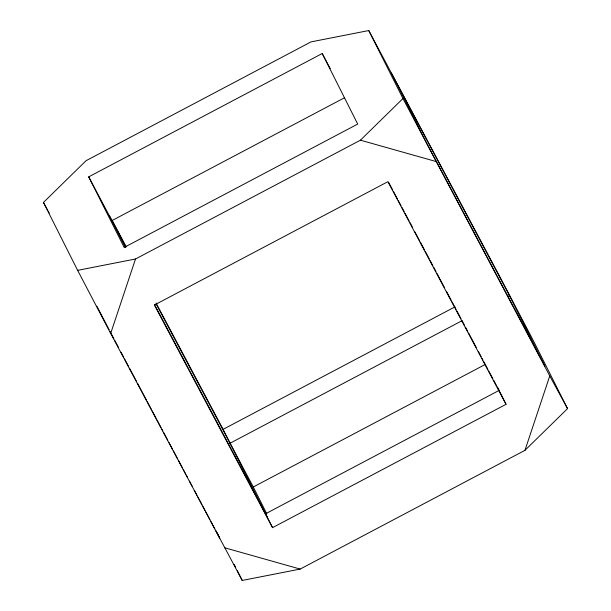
<?xml version="1.0" encoding="UTF-8"?>
<svg xmlns="http://www.w3.org/2000/svg" width="611" height="611" viewBox="0 0 611 611"><rect width="100%" height="100%" fill="white"/><g stroke="black" fill="none" stroke-linecap="round" stroke-linejoin="round"><path stroke-width="0.92" d="M110.683 333.43L135.505 258.995L360.429 140.179L402.955 98.539L368.761 30.55L310.991 41.892L86.067 160.701L43.457 202.424L77.628 270.352L110.683 333.43L242.216 580.45L300.169 569.078L524.956 450.33L567.543 408.637L533.365 340.686L500.333 277.646L368.761 30.55M524.956 450.33L549.763 375.941L402.955 98.539M322.211 53.516L357.702 124.071L124.186 247.424L88.702 176.869L322.211 53.516L330.253 68.661M111.92 220.617L344.596 97.707M497.385 387.069L506.045 404.299L272.537 527.652L223.099 429.357L454.943 306.89M228.407 444.105L461.908 320.76M507.817 296.511L509.482 295.625L391.338 73.022L426.822 143.577L544.974 366.18L509.482 295.625M266.816 513.859L253.298 486.982L485.142 364.507M265.556 513.782L499.072 390.429L497.285 387.053M77.628 270.352L135.505 258.995M360.429 140.179L435.941 161.495M224.405 547.693L300.169 569.078M549.763 375.941L567.543 408.637M43.457 202.424L47.91 210.604M48.353 211.421L49.239 213.056M388.527 182.154L392.56 189.746M393.453 191.434L397.478 199.018M398.38 200.706L401.06 205.77M401.954 207.45L404.192 211.666M405.093 213.354L409.118 220.945M410.012 222.633L412.7 227.689M414.938 231.905L419.413 240.337M420.307 242.025L424.332 249.616M425.225 251.297L429.258 258.888M430.152 260.576L432.84 265.632M433.734 267.32L435.971 271.536M436.865 273.224L439.553 278.28M439.996 279.128L444.472 287.56M446.71 291.775L451.185 300.207M452.079 301.895L456.112 309.479M457.005 311.167L461.03 318.759M461.924 320.439L464.612 325.503M465.506 327.19L467.743 331.406M468.637 333.094L476.252 347.422M478.489 351.638L481.17 356.702M482.064 358.39L482.965 360.07M483.859 361.758L487.883 369.35M488.777 371.037L492.81 378.621M493.703 380.309L496.392 385.373M506.045 404.299L387.901 181.688L154.384 305.042L272.537 527.652M112.057 220.143L126.271 246.92M156.026 302.995L223.099 429.357M88.702 176.869L125.797 246.76M156.225 304.095L253.298 486.982M154.568 304.668L267.343 517.15M109.064 329.65L96.859 306.18M109.949 331.322L113.944 338.853M114.837 340.526L118.389 347.224M121.054 352.242L123.72 357.267M124.606 358.94L128.6 366.47M129.494 368.143L135.268 379.026M135.711 379.859L136.597 381.531M137.49 383.204L146.373 399.945M147.259 401.618L151.261 409.149M152.147 410.821L156.141 418.359M157.035 420.032L161.029 427.563M161.915 429.235L162.809 430.908M163.695 432.58L167.689 440.111M169.026 442.624L172.577 449.322M173.463 450.994L177.465 458.525M178.351 460.198L182.353 467.728M183.239 469.408L185.904 474.426M186.347 475.266L187.233 476.939M189.456 481.124L192.121 486.142M194.344 490.328L197.009 495.345M197.895 497.018L201.89 504.556M202.783 506.229L205.006 510.414M205.892 512.087L209.886 519.617M210.78 521.29L214.774 528.821M215.66 530.493L219.662 538.031L216.279 531.31M109.461 215.729L125.438 247.501M234.082 564.289L235.709 567.52M237.335 570.75L242.216 580.45"/></g></svg>
